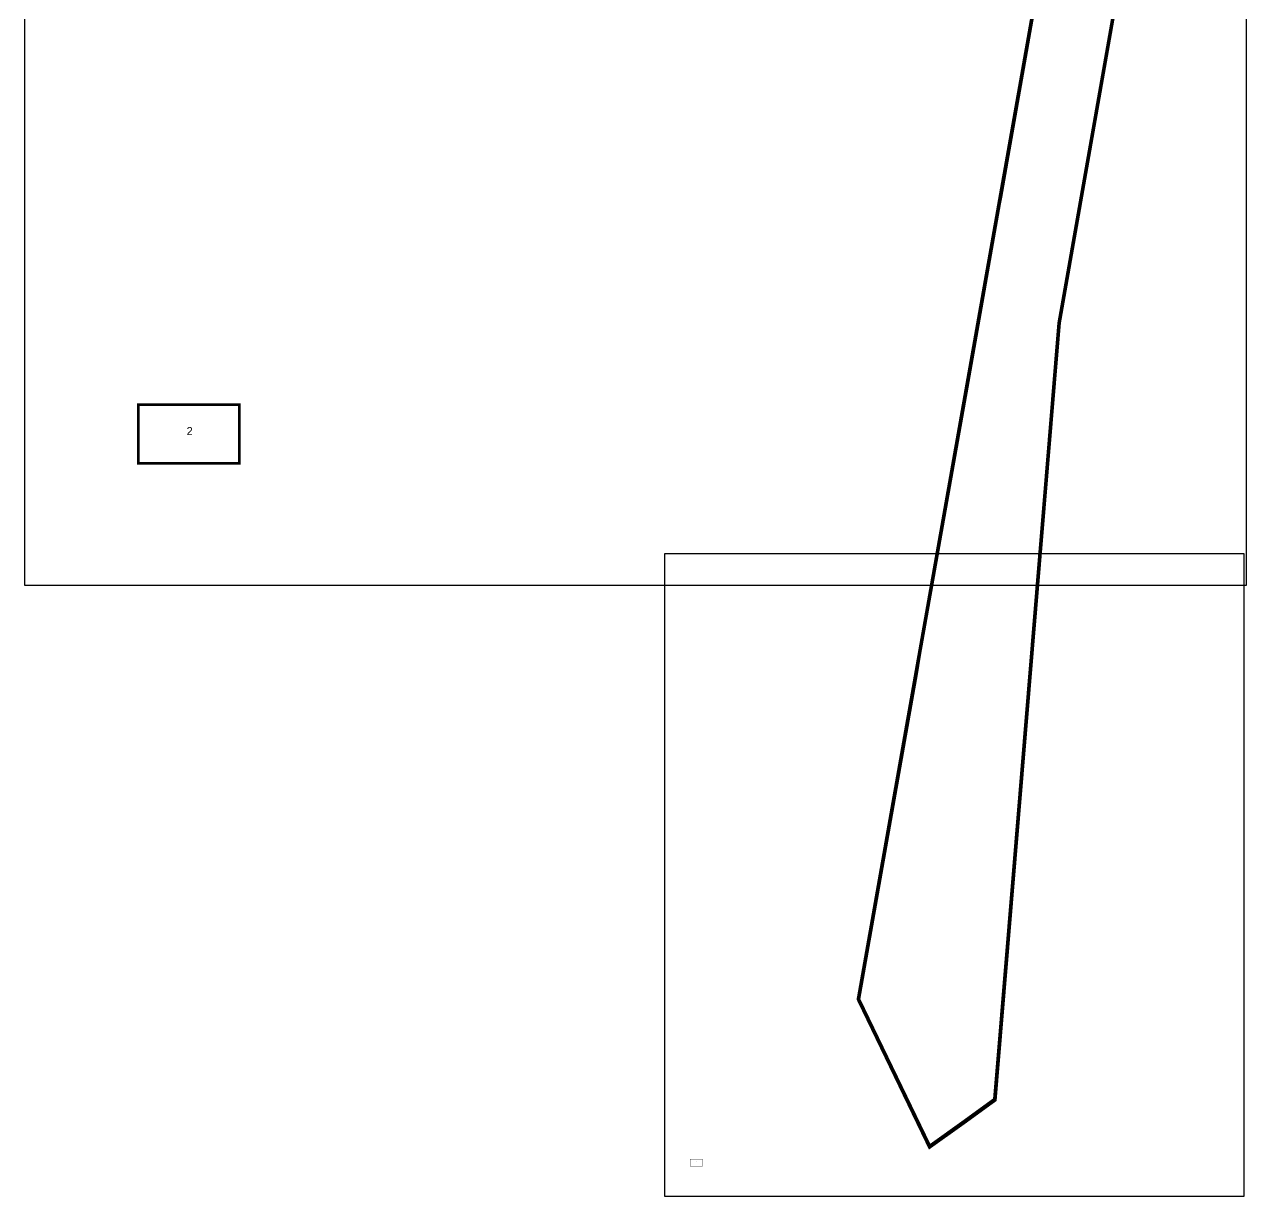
# Model space of a CAD drawing. Header units: millimetres. Extents: x 183866 to 185409, y 654028 to 656547.
# Drawn here: x 183866 to 184816, y 654028 to 654939 of the extents above; entities that cross this region are included whole.
import ezdxf

# ---------------------------------------------------------------- set-up
doc = ezdxf.new("R2010")
doc.units = ezdxf.units.MM
for name, color, linetype in [('hadpasa', 255, 'Continuous'), ('pgvul1', 253, 'Continuous'), ('pgvul2', 152, 'Continuous')]:
    doc.layers.add(name, color=color, linetype=linetype)
doc.styles.add('style1', font='hebtxt.shx')

# ---------------------------------------------------------------- blocks, each defined once
blk = doc.blocks.new('hadpasa')
at = {"layer": 'hadpasa', "const_width": 0.25}
blk.add_lwpolyline([(-4.82, -2.88), (-4.82, 2.64), (4.65, 2.64), (4.65, -2.88)], close=True, dxfattribs=at)
at = {"style": 'style1', "flags": 1}
for tag, p in [('SIZE', (-0.39, 1.6)), ('SCALE', (-0.35, 0.67)), ('PAGES', (-0.32, -1.12))]:
    blk.add_attdef(tag, p, '', height=0.75, dxfattribs=at)
at = {"style": 'style1'}
blk.add_attdef('PAGE', (-0.28, -0.22), '', height=0.75, dxfattribs=at)

msp = doc.modelspace()

# ---------------------------------------------------------------- linework, layer by layer
at = {"layer": 'hadpasa'}
for points in [[(184816.06, 655528.48), (183866.06, 655528.48), (183866.06, 654503.48), (184816.06, 654503.48)], [(184363.93, 654528.26), (184813.93, 654528.26), (184813.93, 654028.26), (184363.93, 654028.26)]]:
    msp.add_lwpolyline(points, close=True, dxfattribs=at)
at = {"layer": 'pgvul1', "flags": 128}
msp.add_lwpolyline([(184726.79, 655033.93), (184669.3, 654707.5), (184656.85, 654556.97), (184655.08, 654535.52), (184635.91, 654303.73), (184619.39, 654103.94), (184594.74, 654086.03), (184570.12, 654068.51), (184515.47, 654181.83), (184560.15, 654434.65), (184562.7, 654449.05), (184599.59, 654657.58), (184602.69, 654675.13), (184624.81, 654800.15), (184625.72, 654805.31), (184667.66, 655042.37)], dxfattribs=at)
at = {"layer": 'pgvul2', "const_width": 2.5, "flags": 128}
msp.add_lwpolyline([(184728.02, 655033.71), (184670.54, 654707.34), (184658.1, 654556.86), (184656.32, 654535.42), (184637.16, 654303.63), (184620.59, 654103.27), (184595.47, 654085.02), (184569.64, 654066.63), (184514.17, 654181.65), (184558.92, 654434.87), (184561.47, 654449.27), (184598.36, 654657.8), (184601.46, 654675.35), (184623.58, 654800.37), (184624.49, 654805.53), (184666.42, 655042.52)], dxfattribs=at)

# ---------------------------------------------------------------- block references
at = {"layer": 'hadpasa', "xscale": 8.293254682444967, "yscale": 8.293254682444967, "zscale": 8.293254682444967}
msp.add_blockref('hadpasa', (183994.47, 654622.09), dxfattribs=at).add_auto_attribs({'PAGE': '2'})
at = {"layer": 'hadpasa'}
msp.add_blockref('hadpasa', (184388.43, 654054.76), dxfattribs=at).add_auto_attribs({'PAGE': '3'})

doc.saveas('drawing.dxf')
